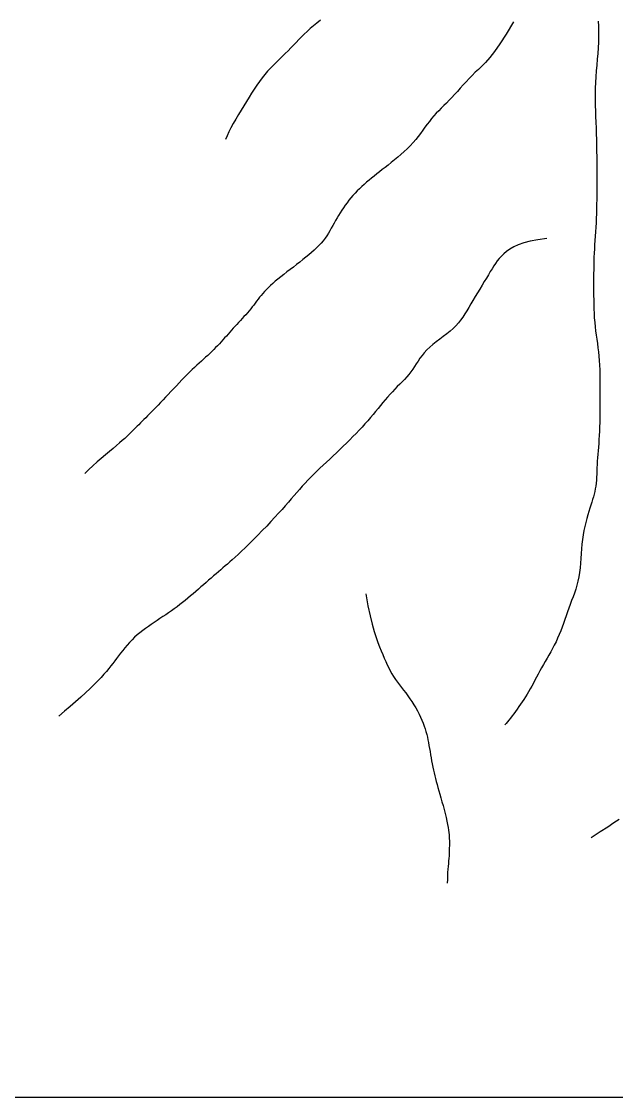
# Model space of a CAD drawing. Extents: x -51258 to 164715, y -112558 to 496610.
# Drawn here: x 111913 to 112521, y 9250 to 10349 of the extents above; entities that cross this region are included whole.
import ezdxf

# ---------------------------------------------------------------- set-up
doc = ezdxf.new("R2010")
doc.units = 0
doc.header["$LTSCALE"] = 1000
doc.layers.add('签名', color=7, linetype='Continuous', lineweight=13)

# ---------------------------------------------------------------- blocks, each defined once
blk = doc.blocks.new('RTGSREG')
blk.add_lwpolyline([(-11500, 3700), (-18500, 3700)])
blk = doc.blocks.new('罗毅签名')
at = {"layer": '签名', "color": 7, "lineweight": -3}
for p, q in [((6.6893, 2.6773), (6.6772, 2.667)), ((6.7019, 2.6876), (6.6893, 2.6773)), ((6.7148, 2.6979), (6.7019, 2.6876)), ((7.4318, 2.6922), (7.405, 2.6468)), ((7.7473, 2.695), (7.7479, 2.676)), ((6.6549, 2.6464), (6.6445, 2.6361)), ((6.6657, 2.6567), (6.6549, 2.6464)), ((6.6772, 2.667), (6.6657, 2.6567)), ((7.405, 2.6468), (7.3817, 2.6104)), ((7.7479, 2.676), (7.7483, 2.6564)), ((7.7483, 2.6564), (7.7482, 2.6364)), ((6.6147, 2.6052), (6.6048, 2.5949)), ((6.6246, 2.6155), (6.6147, 2.6052)), ((6.6344, 2.6258), (6.6246, 2.6155)), ((6.6445, 2.6361), (6.6344, 2.6258)), ((7.3817, 2.6104), (7.3616, 2.5816)), ((7.7478, 2.616), (7.7468, 2.5952)), ((7.7482, 2.6364), (7.7478, 2.616)), ((6.5734, 2.5639), (6.5625, 2.5534)), ((6.5842, 2.5743), (6.5734, 2.5639)), ((6.5947, 2.5846), (6.5842, 2.5743)), ((6.6048, 2.5949), (6.5947, 2.5846)), ((7.344, 2.5591), (7.3286, 2.5415)), ((7.3616, 2.5816), (7.344, 2.5591)), ((7.7454, 2.5742), (7.7437, 2.5529)), ((7.7468, 2.5952), (7.7454, 2.5742)), ((6.5295, 2.5203), (6.5187, 2.5086)), ((6.5404, 2.5317), (6.5295, 2.5203)), ((6.5514, 2.5427), (6.5404, 2.5317)), ((6.5625, 2.5534), (6.5514, 2.5427)), ((7.3148, 2.5274), (7.3022, 2.5156)), ((7.3286, 2.5415), (7.3148, 2.5274)), ((7.7419, 2.5314), (7.7401, 2.5098)), ((7.7437, 2.5529), (7.7419, 2.5314)), ((6.4981, 2.4835), (6.4882, 2.4702)), ((6.5082, 2.4963), (6.4981, 2.4835)), ((6.5187, 2.5086), (6.5082, 2.4963)), ((7.2674, 2.4815), (7.2562, 2.4695)), ((7.2788, 2.4932), (7.2674, 2.4815)), ((7.2903, 2.5045), (7.2788, 2.4932)), ((7.3022, 2.5156), (7.2903, 2.5045)), ((7.7384, 2.4883), (7.737, 2.4667)), ((7.7401, 2.5098), (7.7384, 2.4883)), ((6.4691, 2.4421), (6.4596, 2.4274)), ((6.4786, 2.4564), (6.4691, 2.4421)), ((6.4882, 2.4702), (6.4786, 2.4564)), ((7.2345, 2.4455), (7.2239, 2.4337)), ((7.2453, 2.4575), (7.2345, 2.4455)), ((7.2562, 2.4695), (7.2453, 2.4575)), ((7.736, 2.4453), (7.7355, 2.424)), ((7.737, 2.4667), (7.736, 2.4453)), ((6.4501, 2.4122), (6.4405, 2.3965)), ((6.4596, 2.4274), (6.4501, 2.4122)), ((7.1931, 2.4006), (7.1831, 2.3905)), ((7.2032, 2.4111), (7.1931, 2.4006)), ((7.2135, 2.4221), (7.2032, 2.4111)), ((7.2239, 2.4337), (7.2135, 2.4221)), ((7.7355, 2.424), (7.7355, 2.4029)), ((7.7355, 2.4029), (7.7358, 2.3819)), ((6.4206, 2.3642), (6.4105, 2.3477)), ((6.4306, 2.3805), (6.4206, 2.3642)), ((6.4405, 2.3965), (6.4306, 2.3805)), ((7.1545, 2.3619), (7.1454, 2.3525)), ((7.1638, 2.3714), (7.1545, 2.3619)), ((7.1734, 2.3808), (7.1638, 2.3714)), ((7.1831, 2.3905), (7.1734, 2.3808)), ((7.7358, 2.3819), (7.7365, 2.3609)), ((7.7365, 2.3609), (7.7373, 2.3399)), ((6.4006, 2.3312), (6.3912, 2.3148)), ((6.4105, 2.3477), (6.4006, 2.3312)), ((7.1198, 2.3224), (7.1117, 2.3117)), ((7.1281, 2.3328), (7.1198, 2.3224)), ((7.1366, 2.3428), (7.1281, 2.3328)), ((7.1454, 2.3525), (7.1366, 2.3428)), ((7.7373, 2.3399), (7.7382, 2.3189)), ((7.7382, 2.3189), (7.7391, 2.2978)), ((6.3747, 2.2834), (6.3681, 2.2687)), ((6.3825, 2.2988), (6.3747, 2.2834)), ((6.3912, 2.3148), (6.3825, 2.2988)), ((7.0871, 2.2779), (7.0784, 2.2663)), ((7.0955, 2.2893), (7.0871, 2.2779)), ((7.1036, 2.3006), (7.0955, 2.2893)), ((7.1117, 2.3117), (7.1036, 2.3006)), ((7.7391, 2.2978), (7.7399, 2.2765)), ((6.3681, 2.2687), (6.3629, 2.255)), ((7.0593, 2.2434), (7.0488, 2.2321)), ((7.0691, 2.2548), (7.0593, 2.2434)), ((7.0784, 2.2663), (7.0691, 2.2548)), ((7.7399, 2.2765), (7.7406, 2.2551)), ((7.7406, 2.2551), (7.7411, 2.2336)), ((7.0141, 2.1995), (7.0021, 2.1891)), ((7.026, 2.2101), (7.0141, 2.1995)), ((7.0376, 2.221), (7.026, 2.2101)), ((7.0488, 2.2321), (7.0376, 2.221)), ((7.7411, 2.2336), (7.7414, 2.2121)), ((7.7414, 2.2121), (7.7416, 2.1907)), ((6.9666, 2.1603), (6.9554, 2.1516)), ((6.9782, 2.1695), (6.9666, 2.1603)), ((6.9901, 2.1792), (6.9782, 2.1695)), ((7.0021, 2.1891), (6.9901, 2.1792)), ((7.7416, 2.1907), (7.7418, 2.1695)), ((7.7418, 2.1695), (7.7418, 2.1485)), ((6.9145, 2.1195), (6.905, 2.1118)), ((6.9242, 2.1272), (6.9145, 2.1195)), ((6.9343, 2.1351), (6.9242, 2.1272)), ((6.9446, 2.1432), (6.9343, 2.1351)), ((6.9554, 2.1516), (6.9446, 2.1432)), ((7.7418, 2.1485), (7.7419, 2.1279)), ((7.7419, 2.1279), (7.7419, 2.1078)), ((6.869, 2.0806), (6.8604, 2.0724)), ((6.8777, 2.0886), (6.869, 2.0806)), ((6.8866, 2.0965), (6.8777, 2.0886)), ((6.8957, 2.1042), (6.8866, 2.0965)), ((6.905, 2.1118), (6.8957, 2.1042)), ((7.7419, 2.0882), (7.7418, 2.0691)), ((7.7419, 2.1078), (7.7419, 2.0882)), ((6.8284, 2.0383), (6.8211, 2.0294)), ((6.836, 2.0471), (6.8284, 2.0383)), ((6.8439, 2.0557), (6.836, 2.0471)), ((6.8521, 2.0641), (6.8439, 2.0557)), ((6.8604, 2.0724), (6.8521, 2.0641)), ((7.7418, 2.0505), (7.7416, 2.0322)), ((7.7418, 2.0691), (7.7418, 2.0505)), ((6.8008, 2.0018), (6.7945, 1.9925)), ((6.8073, 2.0111), (6.8008, 2.0018)), ((6.814, 2.0203), (6.8073, 2.0111)), ((6.8211, 2.0294), (6.814, 2.0203)), ((7.7414, 2.0144), (7.7411, 1.9969)), ((7.7416, 2.0322), (7.7414, 2.0144)), ((6.777, 1.9639), (6.7715, 1.9543)), ((6.7826, 1.9735), (6.777, 1.9639)), ((6.7885, 1.983), (6.7826, 1.9735)), ((6.7945, 1.9925), (6.7885, 1.983)), ((7.7399, 1.9626), (7.7391, 1.9457)), ((7.7406, 1.9796), (7.7399, 1.9626)), ((7.7411, 1.9969), (7.7406, 1.9796)), ((6.7556, 1.9257), (6.7501, 1.9162)), ((6.7609, 1.9352), (6.7556, 1.9257)), ((6.7662, 1.9447), (6.7609, 1.9352)), ((6.7715, 1.9543), (6.7662, 1.9447)), ((7.7381, 1.9291), (7.7371, 1.9126)), ((7.7391, 1.9457), (7.7381, 1.9291)), ((6.7252, 1.8793), (6.7177, 1.8703)), ((6.7321, 1.8883), (6.7252, 1.8793)), ((6.7385, 1.8975), (6.7321, 1.8883)), ((6.7445, 1.9068), (6.7385, 1.8975)), ((6.7501, 1.9162), (6.7445, 1.9068)), ((7.5232, 1.883), (7.4947, 1.8776)), ((7.5565, 1.8872), (7.5232, 1.883)), ((7.7349, 1.8803), (7.7338, 1.8643)), ((7.736, 1.8964), (7.7349, 1.8803)), ((7.7371, 1.9126), (7.736, 1.8964)), ((6.6918, 1.8441), (6.6821, 1.8354)), ((6.701, 1.8528), (6.6918, 1.8441)), ((6.7096, 1.8615), (6.701, 1.8528)), ((6.7177, 1.8703), (6.7096, 1.8615)), ((7.4069, 1.8392), (7.3966, 1.8305)), ((7.4189, 1.8478), (7.4069, 1.8392)), ((7.4332, 1.8561), (7.4189, 1.8478)), ((7.4502, 1.864), (7.4332, 1.8561)), ((7.4705, 1.8712), (7.4502, 1.864)), ((7.4947, 1.8776), (7.4705, 1.8712)), ((7.7329, 1.8486), (7.7321, 1.8331)), ((7.7338, 1.8643), (7.7329, 1.8486)), ((6.6384, 1.7999), (6.6265, 1.7908)), ((6.65, 1.809), (6.6384, 1.7999)), ((6.6612, 1.8179), (6.65, 1.809)), ((6.6719, 1.8267), (6.6612, 1.8179)), ((6.6821, 1.8354), (6.6719, 1.8267)), ((7.3723, 1.8043), (7.3655, 1.7951)), ((7.3796, 1.8132), (7.3723, 1.8043)), ((7.3876, 1.8219), (7.3796, 1.8132)), ((7.3966, 1.8305), (7.3876, 1.8219)), ((7.7309, 1.8024), (7.7306, 1.7872)), ((7.7314, 1.8177), (7.7309, 1.8024)), ((7.7321, 1.8331), (7.7314, 1.8177)), ((6.5906, 1.7634), (6.579, 1.7544)), ((6.6025, 1.7725), (6.5906, 1.7634)), ((6.6145, 1.7816), (6.6025, 1.7725)), ((6.6265, 1.7908), (6.6145, 1.7816)), ((7.346, 1.7646), (7.3391, 1.7531)), ((7.3526, 1.7754), (7.346, 1.7646)), ((7.359, 1.7855), (7.3526, 1.7754)), ((7.3655, 1.7951), (7.359, 1.7855)), ((7.7303, 1.772), (7.7302, 1.7567)), ((7.7306, 1.7872), (7.7303, 1.772)), ((6.5383, 1.7209), (6.5298, 1.7131)), ((6.5475, 1.7289), (6.5383, 1.7209)), ((6.5573, 1.7371), (6.5475, 1.7289)), ((6.5678, 1.7456), (6.5573, 1.7371)), ((6.579, 1.7544), (6.5678, 1.7456)), ((7.3237, 1.7276), (7.3154, 1.714)), ((7.3316, 1.7407), (7.3237, 1.7276)), ((7.3391, 1.7531), (7.3316, 1.7407)), ((7.7302, 1.7567), (7.7301, 1.7412)), ((7.7301, 1.7412), (7.7301, 1.7255)), ((7.7301, 1.7255), (7.7301, 1.7094)), ((6.5011, 1.6836), (6.4949, 1.6764)), ((6.5076, 1.6909), (6.5011, 1.6836)), ((6.5145, 1.6982), (6.5076, 1.6909)), ((6.5219, 1.7056), (6.5145, 1.6982)), ((6.5298, 1.7131), (6.5219, 1.7056)), ((7.2984, 1.6859), (7.2899, 1.6718)), ((7.3069, 1.7), (7.2984, 1.6859)), ((7.3154, 1.714), (7.3069, 1.7)), ((7.7301, 1.7094), (7.7301, 1.6931)), ((7.7301, 1.6931), (7.7302, 1.6765)), ((6.4671, 1.6405), (6.4617, 1.6333)), ((6.4725, 1.6477), (6.4671, 1.6405)), ((6.478, 1.6549), (6.4725, 1.6477)), ((6.4834, 1.6621), (6.478, 1.6549)), ((6.4891, 1.6692), (6.4834, 1.6621)), ((6.4949, 1.6764), (6.4891, 1.6692)), ((7.2735, 1.6445), (7.2659, 1.6316)), ((7.2815, 1.6579), (7.2735, 1.6445)), ((7.2899, 1.6718), (7.2815, 1.6579)), ((7.7302, 1.6765), (7.7303, 1.6596)), ((7.7303, 1.6596), (7.7306, 1.6427)), ((7.7306, 1.6427), (7.7311, 1.6258)), ((6.4377, 1.6046), (6.4311, 1.5974)), ((6.444, 1.6118), (6.4377, 1.6046)), ((6.4502, 1.6189), (6.444, 1.6118)), ((6.456, 1.6261), (6.4502, 1.6189)), ((6.4617, 1.6333), (6.456, 1.6261)), ((7.2513, 1.6074), (7.2438, 1.596)), ((7.2586, 1.6193), (7.2513, 1.6074)), ((7.2659, 1.6316), (7.2586, 1.6193)), ((7.7311, 1.6258), (7.7317, 1.609)), ((7.7317, 1.609), (7.7327, 1.5924)), ((6.3974, 1.5614), (6.3909, 1.5543)), ((6.4041, 1.5686), (6.3974, 1.5614)), ((6.4108, 1.5758), (6.4041, 1.5686)), ((6.4176, 1.583), (6.4108, 1.5758)), ((6.4244, 1.5902), (6.4176, 1.583)), ((6.4311, 1.5974), (6.4244, 1.5902)), ((7.2182, 1.5637), (7.208, 1.5535)), ((7.2275, 1.5742), (7.2182, 1.5637)), ((7.2359, 1.5849), (7.2275, 1.5742)), ((7.2438, 1.596), (7.2359, 1.5849)), ((7.7327, 1.5924), (7.734, 1.576)), ((7.734, 1.576), (7.7357, 1.56)), ((7.7357, 1.56), (7.7376, 1.5442)), ((6.3592, 1.5183), (6.3528, 1.5111)), ((6.3655, 1.5255), (6.3592, 1.5183)), ((6.3718, 1.5327), (6.3655, 1.5255)), ((6.3781, 1.5399), (6.3718, 1.5327)), ((6.3845, 1.5471), (6.3781, 1.5399)), ((6.3909, 1.5543), (6.3845, 1.5471)), ((7.1717, 1.5234), (7.1586, 1.5135)), ((7.1844, 1.5333), (7.1717, 1.5234)), ((7.1967, 1.5433), (7.1844, 1.5333)), ((7.208, 1.5535), (7.1967, 1.5433)), ((7.7376, 1.5442), (7.7397, 1.5287)), ((7.7397, 1.5287), (7.7419, 1.5132)), ((6.3258, 1.4824), (6.3187, 1.4752)), ((6.3328, 1.4896), (6.3258, 1.4824)), ((6.3396, 1.4968), (6.3328, 1.4896)), ((6.3462, 1.504), (6.3396, 1.4968)), ((6.3528, 1.5111), (6.3462, 1.504)), ((7.1213, 1.4837), (7.1105, 1.4736)), ((7.1331, 1.4937), (7.1213, 1.4837)), ((7.1457, 1.5036), (7.1331, 1.4937)), ((7.1586, 1.5135), (7.1457, 1.5036)), ((7.7419, 1.5132), (7.7441, 1.4977)), ((7.7441, 1.4977), (7.7462, 1.4822)), ((7.7462, 1.4822), (7.7481, 1.4664)), ((6.2808, 1.4393), (6.2728, 1.432)), ((6.2887, 1.4465), (6.2808, 1.4393)), ((6.2964, 1.4536), (6.2887, 1.4465)), ((6.304, 1.4608), (6.2964, 1.4536)), ((6.3114, 1.468), (6.304, 1.4608)), ((6.3187, 1.4752), (6.3114, 1.468)), ((7.0849, 1.4426), (7.0779, 1.4323)), ((7.0925, 1.453), (7.0849, 1.4426)), ((7.1009, 1.4634), (7.0925, 1.453)), ((7.1105, 1.4736), (7.1009, 1.4634)), ((7.7481, 1.4664), (7.7497, 1.4504)), ((7.7497, 1.4504), (7.751, 1.4341)), ((6.2386, 1.4006), (6.2294, 1.3919)), ((6.2475, 1.409), (6.2386, 1.4006)), ((6.2561, 1.4169), (6.2475, 1.409)), ((6.2645, 1.4246), (6.2561, 1.4169)), ((6.2728, 1.432), (6.2645, 1.4246)), ((7.0582, 1.4019), (7.0513, 1.3922)), ((7.0648, 1.4118), (7.0582, 1.4019)), ((7.0713, 1.422), (7.0648, 1.4118)), ((7.0779, 1.4323), (7.0713, 1.422)), ((7.751, 1.4341), (7.752, 1.4174)), ((7.752, 1.4174), (7.7527, 1.4003)), ((7.7527, 1.4003), (7.7532, 1.3831)), ((6.2003, 1.3624), (6.1902, 1.3517)), ((6.2102, 1.3727), (6.2003, 1.3624)), ((6.2199, 1.3826), (6.2102, 1.3727)), ((6.2294, 1.3919), (6.2199, 1.3826)), ((7.0275, 1.3644), (7.0187, 1.3554)), ((7.0358, 1.3735), (7.0275, 1.3644)), ((7.0438, 1.3827), (7.0358, 1.3735)), ((7.0513, 1.3922), (7.0438, 1.3827)), ((7.7532, 1.3831), (7.7535, 1.3656)), ((7.7535, 1.3656), (7.7536, 1.3478)), ((6.1597, 1.319), (6.1497, 1.3083)), ((6.1698, 1.3299), (6.1597, 1.319)), ((6.18, 1.3409), (6.1698, 1.3299)), ((6.1902, 1.3517), (6.18, 1.3409)), ((6.9826, 1.3187), (6.9736, 1.309)), ((6.9916, 1.3281), (6.9826, 1.3187)), ((7.0007, 1.3374), (6.9916, 1.3281)), ((7.0098, 1.3464), (7.0007, 1.3374)), ((7.0187, 1.3554), (7.0098, 1.3464)), ((7.7536, 1.3478), (7.7537, 1.3299)), ((7.7537, 1.3299), (7.7537, 1.3119)), ((6.1214, 1.2784), (6.1126, 1.2693)), ((6.1306, 1.288), (6.1214, 1.2784)), ((6.14, 1.2979), (6.1306, 1.288)), ((6.1497, 1.3083), (6.14, 1.2979)), ((6.956, 1.2887), (6.9472, 1.2782)), ((6.9648, 1.299), (6.956, 1.2887)), ((6.9736, 1.309), (6.9648, 1.299)), ((7.7537, 1.2938), (7.7536, 1.2756)), ((7.7537, 1.3119), (7.7537, 1.2938)), ((6.0878, 1.2443), (6.0802, 1.2366)), ((6.0958, 1.2522), (6.0878, 1.2443)), ((6.104, 1.2606), (6.0958, 1.2522)), ((6.1126, 1.2693), (6.104, 1.2606)), ((6.9201, 1.2453), (6.9106, 1.234)), ((6.9293, 1.2565), (6.9201, 1.2453)), ((6.9383, 1.2674), (6.9293, 1.2565)), ((6.9472, 1.2782), (6.9383, 1.2674)), ((7.7534, 1.2396), (7.7532, 1.222)), ((7.7536, 1.2575), (7.7534, 1.2396)), ((7.7536, 1.2756), (7.7536, 1.2575)), ((6.0461, 1.2025), (6.0398, 1.1963)), ((6.0524, 1.2089), (6.0461, 1.2025)), ((6.059, 1.2154), (6.0524, 1.2089)), ((6.0658, 1.2222), (6.059, 1.2154)), ((6.0729, 1.2293), (6.0658, 1.2222)), ((6.0802, 1.2366), (6.0729, 1.2293)), ((6.8805, 1.1993), (6.8698, 1.1875)), ((6.8908, 1.211), (6.8805, 1.1993)), ((6.9009, 1.2226), (6.8908, 1.211)), ((6.9106, 1.234), (6.9009, 1.2226)), ((7.7528, 1.2048), (7.7524, 1.188)), ((7.7532, 1.222), (7.7528, 1.2048)), ((6.0029, 1.1596), (5.9957, 1.1528)), ((6.0094, 1.166), (6.0029, 1.1596)), ((6.0157, 1.1721), (6.0094, 1.166)), ((6.0217, 1.1782), (6.0157, 1.1721)), ((6.0277, 1.1841), (6.0217, 1.1782)), ((6.0337, 1.1902), (6.0277, 1.1841)), ((6.0398, 1.1963), (6.0337, 1.1902)), ((6.8477, 1.1638), (6.8361, 1.1518)), ((6.8589, 1.1757), (6.8477, 1.1638)), ((6.8698, 1.1875), (6.8589, 1.1757)), ((7.7517, 1.1718), (7.7509, 1.1562)), ((7.7524, 1.188), (7.7517, 1.1718)), ((5.9577, 1.1191), (5.9451, 1.1084)), ((5.969, 1.1287), (5.9577, 1.1191)), ((5.979, 1.1375), (5.969, 1.1287)), ((5.9878, 1.1455), (5.979, 1.1375)), ((5.9957, 1.1528), (5.9878, 1.1455)), ((6.8122, 1.1278), (6.7998, 1.1159)), ((6.8243, 1.1398), (6.8122, 1.1278)), ((6.8361, 1.1518), (6.8243, 1.1398)), ((7.7489, 1.1268), (7.7478, 1.1129)), ((7.7499, 1.1413), (7.7489, 1.1268)), ((7.7509, 1.1562), (7.7499, 1.1413)), ((5.9164, 1.0844), (5.901, 1.0713)), ((5.9312, 1.0968), (5.9164, 1.0844)), ((5.9451, 1.1084), (5.9312, 1.0968)), ((6.7621, 1.0803), (6.7496, 1.0686)), ((6.7747, 1.0921), (6.7621, 1.0803)), ((6.7873, 1.104), (6.7747, 1.0921)), ((6.7998, 1.1159), (6.7873, 1.104)), ((7.7456, 1.0862), (7.7447, 1.0734)), ((7.7467, 1.0994), (7.7456, 1.0862)), ((7.7478, 1.1129), (7.7467, 1.0994)), ((5.8696, 1.0438), (5.8542, 1.0296)), ((5.8853, 1.0578), (5.8696, 1.0438)), ((5.901, 1.0713), (5.8853, 1.0578)), ((6.7252, 1.0456), (6.7133, 1.0343)), ((6.7373, 1.057), (6.7252, 1.0456)), ((6.7496, 1.0686), (6.7373, 1.057)), ((7.7432, 1.0483), (7.7426, 1.0361)), ((7.7438, 1.0607), (7.7432, 1.0483)), ((7.7447, 1.0734), (7.7438, 1.0607)), ((5.8542, 1.0296), (5.8394, 1.0153)), ((6.6794, 1.0009), (6.6686, 0.9898)), ((6.6905, 1.012), (6.6794, 1.0009)), ((6.7018, 1.0231), (6.6905, 1.012)), ((6.7133, 1.0343), (6.7018, 1.0231)), ((7.741, 1.001), (7.7403, 0.9898)), ((7.7416, 1.0124), (7.741, 1.001)), ((7.7422, 1.0241), (7.7416, 1.0124)), ((7.7426, 1.0361), (7.7422, 1.0241)), ((6.6475, 0.9675), (6.6372, 0.9562)), ((6.6579, 0.9787), (6.6475, 0.9675)), ((6.6686, 0.9898), (6.6579, 0.9787)), ((7.738, 0.9685), (7.7363, 0.9584)), ((7.7393, 0.979), (7.738, 0.9685)), ((7.7403, 0.9898), (7.7393, 0.979)), ((6.6066, 0.9209), (6.5959, 0.9084)), ((6.6169, 0.933), (6.6066, 0.9209)), ((6.6271, 0.9447), (6.6169, 0.933)), ((6.6372, 0.9562), (6.6271, 0.9447)), ((7.7294, 0.9288), (7.7265, 0.9187)), ((7.732, 0.9386), (7.7294, 0.9288)), ((7.7343, 0.9485), (7.732, 0.9386)), ((7.7363, 0.9584), (7.7343, 0.9485)), ((6.5727, 0.8818), (6.5599, 0.8675)), ((6.5846, 0.8954), (6.5727, 0.8818)), ((6.5959, 0.9084), (6.5846, 0.8954)), ((7.7163, 0.8861), (7.7126, 0.874)), ((7.7199, 0.8975), (7.7163, 0.8861)), ((7.7233, 0.9084), (7.7199, 0.8975)), ((7.7265, 0.9187), (7.7233, 0.9084)), ((6.5461, 0.8524), (6.5312, 0.8364)), ((6.5599, 0.8675), (6.5461, 0.8524)), ((7.7049, 0.8476), (7.7011, 0.8334)), ((7.7087, 0.8611), (7.7049, 0.8476)), ((7.7126, 0.874), (7.7087, 0.8611)), ((6.4991, 0.803), (6.4825, 0.7863)), ((6.5154, 0.8198), (6.4991, 0.803)), ((6.5312, 0.8364), (6.5154, 0.8198)), ((7.6942, 0.803), (7.6913, 0.787)), ((7.6975, 0.8185), (7.6942, 0.803)), ((7.7011, 0.8334), (7.6975, 0.8185)), ((6.4662, 0.7699), (6.4503, 0.7542)), ((6.4825, 0.7863), (6.4662, 0.7699)), ((7.6888, 0.7703), (7.6869, 0.7532)), ((7.6913, 0.787), (7.6888, 0.7703)), ((6.4214, 0.7262), (6.4089, 0.7144)), ((6.4353, 0.7395), (6.4214, 0.7262)), ((6.4503, 0.7542), (6.4353, 0.7395)), ((7.6853, 0.7356), (7.684, 0.7178)), ((7.6869, 0.7532), (7.6853, 0.7356)), ((6.3782, 0.6865), (6.3695, 0.6788)), ((6.3876, 0.6948), (6.3782, 0.6865)), ((6.3977, 0.704), (6.3876, 0.6948)), ((6.4089, 0.7144), (6.3977, 0.704)), ((7.6813, 0.6822), (7.6797, 0.6646)), ((7.6827, 0.6999), (7.6813, 0.6822)), ((7.684, 0.7178), (7.6827, 0.6999)), ((6.3273, 0.6426), (6.3183, 0.6348)), ((6.3361, 0.6502), (6.3273, 0.6426)), ((6.3446, 0.6575), (6.3361, 0.6502)), ((6.3529, 0.6646), (6.3446, 0.6575)), ((6.3611, 0.6716), (6.3529, 0.6646)), ((6.3695, 0.6788), (6.3611, 0.6716)), ((7.6777, 0.6475), (7.6751, 0.631)), ((7.6797, 0.6646), (7.6777, 0.6475)), ((6.2807, 0.602), (6.2711, 0.5936)), ((6.2902, 0.6103), (6.2807, 0.602)), ((6.2997, 0.6186), (6.2902, 0.6103)), ((6.3091, 0.6268), (6.2997, 0.6186)), ((6.3183, 0.6348), (6.3091, 0.6268)), ((7.6679, 0.5999), (7.6635, 0.5852)), ((7.6718, 0.6152), (7.6679, 0.5999)), ((7.6751, 0.631), (7.6718, 0.6152)), ((6.2325, 0.5603), (6.2227, 0.5521)), ((6.2422, 0.5686), (6.2325, 0.5603)), ((6.2519, 0.5769), (6.2422, 0.5686)), ((6.2615, 0.5852), (6.2519, 0.5769)), ((6.2711, 0.5936), (6.2615, 0.5852)), ((6.8835, 0.5687), (6.8918, 0.5242)), ((7.6586, 0.5709), (7.6535, 0.5569)), ((7.6635, 0.5852), (7.6586, 0.5709)), ((6.1825, 0.5204), (6.1721, 0.5129)), ((6.1928, 0.5281), (6.1825, 0.5204)), ((6.2029, 0.536), (6.1928, 0.5281)), ((6.2129, 0.544), (6.2029, 0.536)), ((6.2227, 0.5521), (6.2129, 0.544)), ((6.8918, 0.5242), (6.8998, 0.4866)), ((7.643, 0.5291), (7.6378, 0.5152)), ((7.6483, 0.543), (7.643, 0.5291)), ((7.6535, 0.5569), (7.6483, 0.543)), ((6.1296, 0.4835), (6.1188, 0.4762)), ((6.1403, 0.4907), (6.1296, 0.4835)), ((6.151, 0.498), (6.1403, 0.4907)), ((6.1616, 0.5054), (6.151, 0.498)), ((6.1721, 0.5129), (6.1616, 0.5054)), ((6.8998, 0.4866), (6.9075, 0.4551)), ((7.6277, 0.487), (7.6228, 0.4728)), ((7.6327, 0.5012), (7.6277, 0.487)), ((7.6378, 0.5152), (7.6327, 0.5012)), ((6.0653, 0.4397), (6.0548, 0.432)), ((6.0758, 0.4472), (6.0653, 0.4397)), ((6.0865, 0.4546), (6.0758, 0.4472)), ((6.0972, 0.4619), (6.0865, 0.4546)), ((6.108, 0.4691), (6.0972, 0.4619)), ((6.1188, 0.4762), (6.108, 0.4691)), ((6.9075, 0.4551), (6.9148, 0.4287)), ((7.6128, 0.4445), (7.6077, 0.4305)), ((7.6179, 0.4586), (7.6128, 0.4445)), ((7.6228, 0.4728), (7.6179, 0.4586)), ((6.0249, 0.4068), (6.0154, 0.3976)), ((6.0346, 0.4155), (6.0249, 0.4068)), ((6.0446, 0.4239), (6.0346, 0.4155)), ((6.0548, 0.432), (6.0446, 0.4239)), ((6.9148, 0.4287), (6.9218, 0.4065)), ((6.9218, 0.4065), (6.9285, 0.3877)), ((7.5965, 0.4034), (7.5904, 0.3903)), ((7.6022, 0.4168), (7.5965, 0.4034)), ((7.6077, 0.4305), (7.6022, 0.4168)), ((5.9889, 0.3682), (5.9807, 0.3582)), ((5.9975, 0.3782), (5.9889, 0.3682)), ((6.0063, 0.388), (5.9975, 0.3782)), ((6.0154, 0.3976), (6.0063, 0.388)), ((6.9285, 0.3877), (6.9349, 0.3715)), ((6.9349, 0.3715), (6.9409, 0.3568)), ((7.5775, 0.3651), (7.5707, 0.3528)), ((7.5841, 0.3776), (7.5775, 0.3651)), ((7.5904, 0.3903), (7.5841, 0.3776)), ((5.9577, 0.3285), (5.9507, 0.3191)), ((5.9651, 0.3382), (5.9577, 0.3285)), ((5.9727, 0.3482), (5.9651, 0.3382)), ((5.9807, 0.3582), (5.9727, 0.3482)), ((6.9409, 0.3568), (6.9467, 0.3429)), ((6.9467, 0.3429), (6.9523, 0.3297)), ((6.9523, 0.3297), (6.9578, 0.3171)), ((7.557, 0.3289), (7.5502, 0.317)), ((7.5639, 0.3408), (7.557, 0.3289)), ((7.5707, 0.3528), (7.5639, 0.3408)), ((5.9202, 0.2804), (5.9109, 0.2697)), ((5.9287, 0.2906), (5.9202, 0.2804)), ((5.9364, 0.3003), (5.9287, 0.2906)), ((5.9436, 0.3097), (5.9364, 0.3003)), ((5.9507, 0.3191), (5.9436, 0.3097)), ((6.9578, 0.3171), (6.9633, 0.305)), ((6.9633, 0.305), (6.9688, 0.2935)), ((6.9688, 0.2935), (6.9746, 0.2823)), ((6.9746, 0.2823), (6.9806, 0.2714)), ((7.5305, 0.2818), (7.5243, 0.2701)), ((7.5369, 0.2935), (7.5305, 0.2818)), ((7.5435, 0.3053), (7.5369, 0.2935)), ((7.5502, 0.317), (7.5435, 0.3053)), ((5.8882, 0.2455), (5.8745, 0.2317)), ((5.9003, 0.2581), (5.8882, 0.2455)), ((5.9109, 0.2697), (5.9003, 0.2581)), ((6.9806, 0.2714), (6.987, 0.2609)), ((6.987, 0.2609), (6.9939, 0.2506)), ((6.9939, 0.2506), (7.0011, 0.2405)), ((7.0011, 0.2405), (7.0086, 0.2304)), ((7.5121, 0.2474), (7.5062, 0.2363)), ((7.5182, 0.2587), (7.5121, 0.2474)), ((7.5243, 0.2701), (7.5182, 0.2587)), ((5.8425, 0.2012), (5.8245, 0.1848)), ((5.8592, 0.2169), (5.8425, 0.2012)), ((5.8745, 0.2317), (5.8592, 0.2169)), ((7.0086, 0.2304), (7.0164, 0.2204)), ((7.0164, 0.2204), (7.0242, 0.2103)), ((7.0242, 0.2103), (7.0321, 0.2001)), ((7.0321, 0.2001), (7.04, 0.1896)), ((7.4885, 0.2049), (7.4826, 0.1951)), ((7.4944, 0.215), (7.4885, 0.2049)), ((7.5003, 0.2255), (7.4944, 0.215)), ((7.5062, 0.2363), (7.5003, 0.2255)), ((5.8055, 0.1677), (5.7856, 0.1502)), ((5.8245, 0.1848), (5.8055, 0.1677)), ((7.04, 0.1896), (7.0476, 0.1789)), ((7.0476, 0.1789), (7.0551, 0.1679)), ((7.0551, 0.1679), (7.0623, 0.1566)), ((7.4647, 0.1671), (7.4586, 0.1582)), ((7.4707, 0.1762), (7.4647, 0.1671)), ((7.4766, 0.1855), (7.4707, 0.1762)), ((7.4826, 0.1951), (7.4766, 0.1855)), ((5.7648, 0.1325), (5.7435, 0.1145)), ((5.7856, 0.1502), (5.7648, 0.1325)), ((7.0623, 0.1566), (7.0691, 0.1451)), ((7.0691, 0.1451), (7.0756, 0.1335)), ((7.0756, 0.1335), (7.0816, 0.1219)), ((7.0816, 0.1219), (7.0872, 0.1105)), ((7.4336, 0.123), (7.4274, 0.1146)), ((7.4399, 0.1316), (7.4336, 0.123)), ((7.4462, 0.1404), (7.4399, 0.1316)), ((7.4525, 0.1493), (7.4462, 0.1404)), ((7.4586, 0.1582), (7.4525, 0.1493)), ((7.0872, 0.1105), (7.0923, 0.0992)), ((7.0923, 0.0992), (7.0969, 0.0881)), ((7.0969, 0.0881), (7.1009, 0.0774)), ((7.4048, 0.0865), (7.4001, 0.0816)), ((7.4099, 0.0924), (7.4048, 0.0865)), ((7.4155, 0.0992), (7.4099, 0.0924)), ((7.4213, 0.1066), (7.4155, 0.0992)), ((7.4274, 0.1146), (7.4213, 0.1066)), ((7.1009, 0.0774), (7.1043, 0.0669)), ((7.1043, 0.0669), (7.1073, 0.0567)), ((7.1073, 0.0567), (7.11, 0.0465)), ((7.11, 0.0465), (7.1123, 0.0363)), ((7.1123, 0.0363), (7.1145, 0.026)), ((7.1145, 0.026), (7.1164, 0.0156)), ((7.1164, 0.0156), (7.1183, 0.0049)), ((7.1183, 0.0049), (7.1202, -0.0062)), ((7.1202, -0.0062), (7.1222, -0.0175)), ((7.1222, -0.0175), (7.1241, -0.029)), ((7.1241, -0.029), (7.1261, -0.0405)), ((7.1261, -0.0405), (7.1281, -0.0521)), ((7.1281, -0.0521), (7.1302, -0.0636)), ((7.1302, -0.0636), (7.1324, -0.0749)), ((7.1324, -0.0749), (7.1348, -0.0859)), ((7.1348, -0.0859), (7.1372, -0.0967)), ((7.1372, -0.0967), (7.1398, -0.1072)), ((7.1398, -0.1072), (7.1425, -0.1177)), ((7.1425, -0.1177), (7.1453, -0.1284)), ((7.1453, -0.1284), (7.1484, -0.1393)), ((7.1484, -0.1393), (7.1516, -0.1507)), ((7.1516, -0.1507), (7.1551, -0.1627)), ((7.1551, -0.1627), (7.1587, -0.1755)), ((7.1587, -0.1755), (7.1626, -0.1892)), ((7.1626, -0.1892), (7.1667, -0.2035)), ((7.1667, -0.2035), (7.1707, -0.2182)), ((7.1707, -0.2182), (7.1747, -0.233)), ((7.1747, -0.233), (7.1785, -0.2477)), ((7.1785, -0.2477), (7.182, -0.2619)), ((7.182, -0.2619), (7.1851, -0.2753)), ((7.1851, -0.2753), (7.1878, -0.2878)), ((7.8247, -0.2699), (7.8058, -0.2824)), ((7.1878, -0.2878), (7.1899, -0.299)), ((7.1899, -0.299), (7.1914, -0.309)), ((7.1914, -0.309), (7.1926, -0.3181)), ((7.1926, -0.3181), (7.1933, -0.3264)), ((7.755, -0.3158), (7.7204, -0.3377)), ((7.783, -0.2976), (7.755, -0.3158)), ((7.8058, -0.2824), (7.783, -0.2976)), ((7.1933, -0.3264), (7.1938, -0.334)), ((7.1938, -0.334), (7.194, -0.3411)), ((7.194, -0.3411), (7.1941, -0.348)), ((7.1941, -0.348), (7.1941, -0.3546)), ((7.1941, -0.3546), (7.1941, -0.3612)), ((7.1933, -0.397), (7.1928, -0.4052)), ((7.1936, -0.3892), (7.1933, -0.397)), ((7.1939, -0.3819), (7.1936, -0.3892)), ((7.194, -0.3748), (7.1939, -0.3819)), ((7.1941, -0.3679), (7.194, -0.3748)), ((7.1941, -0.3612), (7.1941, -0.3679)), ((7.1905, -0.4331), (7.1896, -0.4436)), ((7.1914, -0.4232), (7.1905, -0.4331)), ((7.1922, -0.4139), (7.1914, -0.4232)), ((7.1928, -0.4052), (7.1922, -0.4139)), ((7.1872, -0.479), (7.1867, -0.4921)), ((7.1878, -0.4665), (7.1872, -0.479)), ((7.1887, -0.4547), (7.1878, -0.4665)), ((7.1896, -0.4436), (7.1887, -0.4547)), ((7.1867, -0.4921), (7.1865, -0.506))]:
    blk.add_line(p, q, dxfattribs=at)

msp = doc.modelspace()

# ---------------------------------------------------------------- block references
at = {"xscale": 2.5, "yscale": 2.5, "zscale": 2.5}
msp.add_blockref('RTGSREG', (148500, 0), dxfattribs=at)
at = {"layer": '签名', "xscale": 275.0000000000003, "yscale": 275.0000000000003, "zscale": 275.0000000000003}
msp.add_blockref('罗毅签名', (110372.1, 9608), dxfattribs=at)

doc.saveas('drawing.dxf')
